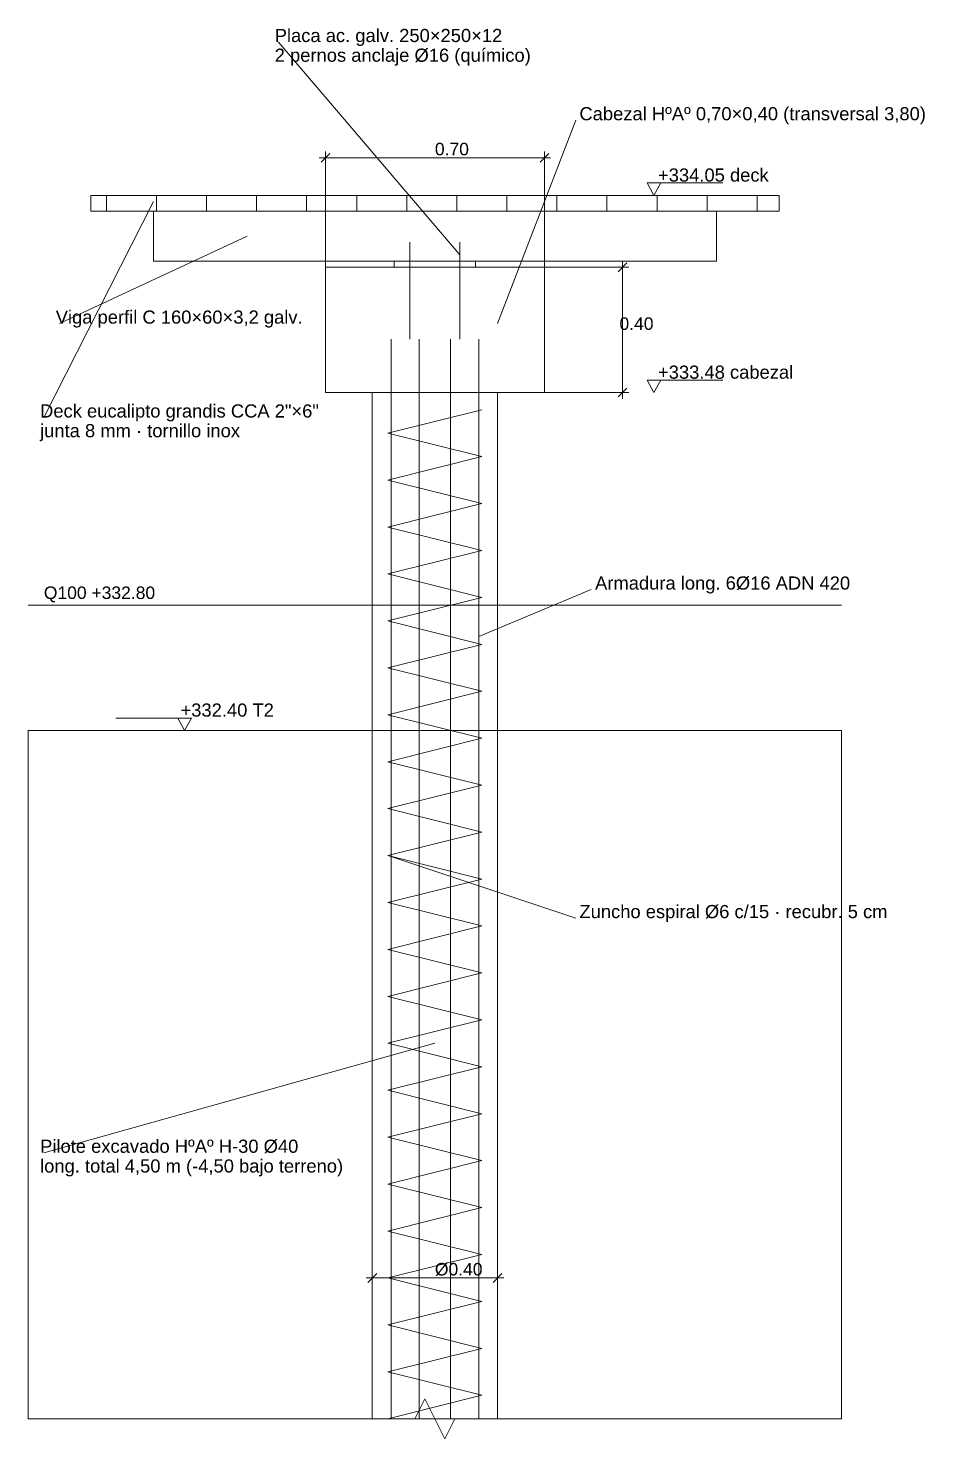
# Model space of a CAD drawing. Header units: metres. Extents: x -1097 to 1588, y -673 to 884.
# Drawn here: x 1338.7 to 1341.566, y -62.264 to -57.756 of the extents above; entities that cross this region are included whole.
import ezdxf

# ---------------------------------------------------------------- set-up
doc = ezdxf.new("R2010")
doc.units = ezdxf.units.M
doc.layers.add('DETALLES', color=7, linetype='Continuous', lineweight=0, plot=False)
doc.styles.add('ARIAL', font='arial.ttf')

msp = doc.modelspace()

# ---------------------------------------------------------------- linework, layer by layer
at = {"layer": 'DETALLES'}
for points in [[(1340.08, -58.48), (1339.5, -57.8)], [(1340.2, -58.7), (1340.45, -58.05)], [(1339.636, -58.184), (1339.664, -58.156)], [(1339.65, -58.52), (1339.65, -58.15)], [(1340.336, -58.184), (1340.364, -58.156)], [(1340.35, -58.52), (1340.35, -58.15)], [(1339.63, -58.17), (1340.37, -58.17)], [(1338.95, -58.34), (1338.95, -58.29)], [(1339.11, -58.34), (1339.11, -58.29)], [(1339.27, -58.34), (1339.27, -58.29)], [(1339.43, -58.34), (1339.43, -58.29)], [(1339.59, -58.34), (1339.59, -58.29)], [(1339.75, -58.34), (1339.75, -58.29)], [(1339.91, -58.34), (1339.91, -58.29)], [(1340.07, -58.34), (1340.07, -58.29)], [(1340.23, -58.34), (1340.23, -58.29)], [(1340.39, -58.34), (1340.39, -58.29)], [(1340.55, -58.34), (1340.55, -58.29)], [(1340.7, -58.2504), (1340.92, -58.2504)], [(1340.71, -58.34), (1340.71, -58.29)], [(1340.87, -58.34), (1340.87, -58.29)], [(1341.03, -58.34), (1341.03, -58.29)], [(1339.1, -58.31), (1338.75, -59)], [(1339.4, -58.42), (1338.8, -58.7)], [(1339.92, -58.75), (1339.92, -58.44)], [(1340.08, -58.75), (1340.08, -58.44)], [(1340.586, -58.534), (1340.614, -58.506)], [(1340.6, -58.94), (1340.6, -58.5)], [(1340.35, -58.52), (1340.62, -58.52)], [(1339.86, -62.2), (1339.86, -58.75)], [(1339.95, -62.2), (1339.95, -58.75)], [(1340.05, -62.2), (1340.05, -58.75)], [(1340.14, -62.2), (1340.14, -58.75)], [(1340.35, -58.92), (1340.62, -58.92)], [(1340.586, -58.934), (1340.614, -58.906)], [(1340.7, -58.8804), (1340.92, -58.8804)], [(1339.85, -62.2), (1340.15, -62.125), (1339.85, -62.05), (1340.15, -61.975), (1339.85, -61.9), (1340.15, -61.825), (1339.85, -61.75), (1340.15, -61.675), (1339.85, -61.6), (1340.15, -61.525), (1339.85, -61.45), (1340.15, -61.375), (1339.85, -61.3), (1340.15, -61.225), (1339.85, -61.15), (1340.15, -61.075), (1339.85, -61), (1340.15, -60.925), (1339.85, -60.85), (1340.15, -60.775), (1339.85, -60.7), (1340.15, -60.625), (1339.85, -60.55), (1340.15, -60.475), (1339.85, -60.4), (1340.15, -60.325), (1339.85, -60.25), (1340.15, -60.175), (1339.85, -60.1), (1340.15, -60.025), (1339.85, -59.95), (1340.15, -59.875), (1339.85, -59.8), (1340.15, -59.725), (1339.85, -59.65), (1340.15, -59.575), (1339.85, -59.5), (1340.15, -59.425), (1339.85, -59.35), (1340.15, -59.275), (1339.85, -59.2), (1340.15, -59.125), (1339.85, -59.05), (1340.15, -58.975)], [(1340.14, -59.7), (1340.5, -59.55)], [(1338.7, -59.6), (1341.3, -59.6)], [(1338.7, -60), (1341.3, -60)], [(1339.2, -59.9604), (1338.98, -59.9604)], [(1339.85, -60.4), (1340.45, -60.6)], [(1340, -61), (1338.75, -61.35)], [(1339.8, -61.6), (1339.8, -61.77)], [(1340.2, -61.6), (1340.2, -61.77)], [(1339.78, -61.75), (1340.22, -61.75)], [(1339.786, -61.764), (1339.814, -61.736)], [(1340.186, -61.764), (1340.214, -61.736)], [(1339.536, -62.2), (1339.936, -62.2), (1339.968, -62.136), (1340.032, -62.264), (1340.064, -62.2), (1340.464, -62.2)]]:
    msp.add_lwpolyline(points, dxfattribs=at)
for points in [[(1338.9, -58.34), (1341.1, -58.34), (1341.1, -58.29), (1338.9, -58.29)], [(1340.678, -58.2504), (1340.722, -58.2504), (1340.7, -58.29)], [(1339.1, -58.5), (1340.9, -58.5), (1340.9, -58.34), (1339.1, -58.34)], [(1339.87, -58.52), (1340.13, -58.52), (1340.13, -58.5), (1339.87, -58.5)], [(1339.65, -58.92), (1340.35, -58.92), (1340.35, -58.52), (1339.65, -58.52)], [(1339.8, -62.2), (1340.2, -62.2), (1340.2, -58.92), (1339.8, -58.92)], [(1340.678, -58.8804), (1340.722, -58.8804), (1340.7, -58.92)], [(1338.7, -62.2), (1341.3, -62.2), (1341.3, -60), (1338.7, -60)], [(1339.178, -59.9604), (1339.222, -59.9604), (1339.2, -60)]]:
    msp.add_lwpolyline(points, close=True, dxfattribs=at)

# ---------------------------------------------------------------- texts
at = {"layer": 'DETALLES', "style": 'ARIAL'}
for s, height, p in [('Placa ac. galv. 250×250×12', 0.042, (1339.488, -57.8)), ('2 pernos anclaje Ø16 (químico)', 0.042, (1339.488, -57.863)), ('Cabezal HºAº 0,70×0,40 (transversal 3,80)', 0.042, (1340.462, -58.05)), ('0.70', 0.04, (1340, -58.162)), ('+334.05 deck', 0.042, (1340.7132, -58.246)), ('Viga perfil C 160×60×3,2 galv.', 0.042, (1338.788, -58.7)), ('0.40', 0.04, (1340.59, -58.72)), ('+333.48 cabezal', 0.042, (1340.7132, -58.876)), ('Deck eucalipto grandis CCA 2"×6"', 0.042, (1338.738, -59)), ('junta 8 mm · tornillo inox', 0.042, (1338.738, -59.063)), ('Armadura long. 6Ø16 ADN 420', 0.042, (1340.512, -59.55)), ('Q100 +332.80', 0.04, (1338.75, -59.58)), ('+332.40 T2', 0.042, (1339.1868, -59.956)), ('Zuncho espiral Ø6 c/15 · recubr. 5 cm', 0.042, (1340.462, -60.6)), ('Pilote excavado HºAº H-30 Ø40', 0.042, (1338.738, -61.35)), ('long. total 4,50 m (-4,50 bajo terreno)', 0.042, (1338.738, -61.413)), ('Ø0.40', 0.04, (1340, -61.742))]:
    msp.add_text(s, height=height, dxfattribs=at).set_placement(p)

doc.saveas('drawing.dxf')
